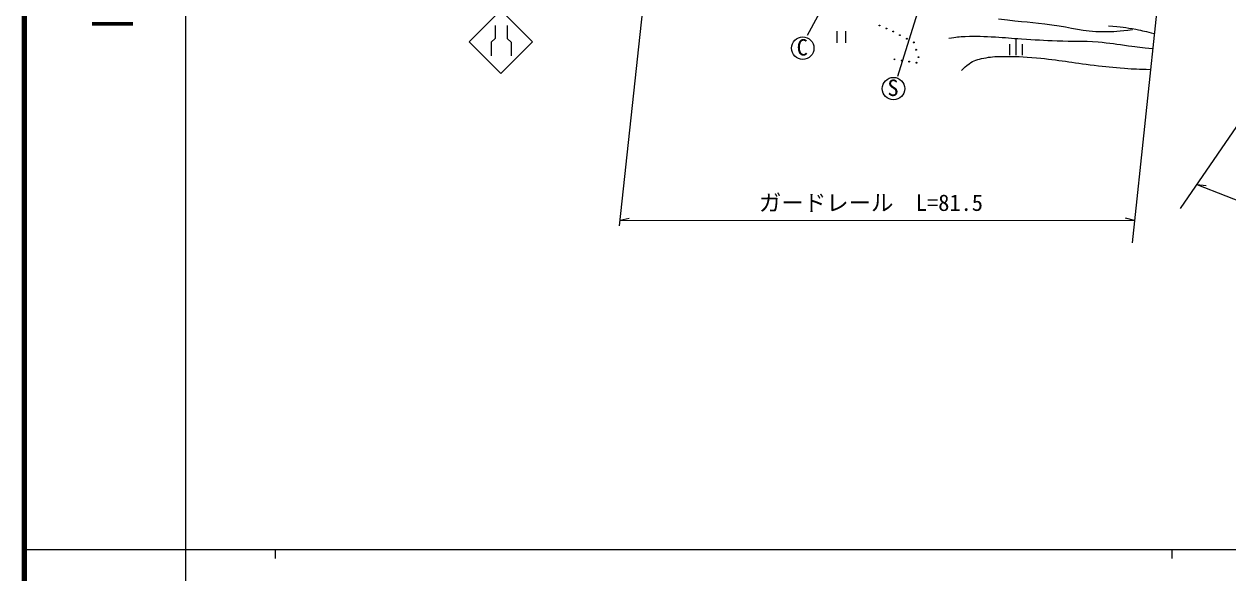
# Model space of a CAD drawing. Units: millimetres, scale not verified. Extents: x 40000 to 680000, y 20000 to 380000.
# Drawn here: x 40000 to 174259, y 202409 to 263564 of the extents above; entities that cross this region are included whole.
import ezdxf
from ezdxf.enums import TextEntityAlignment as Align

# ---------------------------------------------------------------- set-up
doc = ezdxf.new("R2010")
doc.units = ezdxf.units.MM
doc.header["$LTSCALE"] = 1000
for name, color, linetype, lineweight in [('M-BGD', 7, 'Continuous', 13), ('M-BMK-SRVR', 3, 'Continuous', 13), ('M-STR-HTXT', 7, 'Continuous', 13), ('M-STR-STRC', 7, 'Continuous', 13), ('M-TTL', 7, 'Continuous', 25), ('M-TTL-BAND', 7, 'Continuous', 25)]:
    doc.layers.add(name, color=color, linetype=linetype, lineweight=lineweight)
doc.styles.add('@ＭＳ ゴシック', font='')
doc.styles.add('ＭＳ ゴシック', font='')
doc.styles.get('@ＭＳ ゴシック').set_extended_font_data('@MS Gothic')
doc.styles.get('ＭＳ ゴシック').set_extended_font_data('MS Gothic')

msp = doc.modelspace()

# ---------------------------------------------------------------- linework, layer by layer
at = {"layer": 'M-BGD', "lineweight": 25}
for p, q in [((136355, 278901), (127333, 262302)), ((143327, 276631), (137417, 257720)), ((130659, 262781), (130659, 261481)), ((131634, 261481), (131634, 262781))]:
    msp.add_line(p, q, dxfattribs=at)
at = {"layer": 'M-BGD'}
for p, q in [((150639, 260100), (150639, 261850)), ((149939, 260100), (149939, 261325)), ((151339, 260100), (151339, 261325))]:
    msp.add_line(p, q, dxfattribs=at)
at = {"layer": 'M-BGD', "lineweight": 25}
for centre, radius in [((135401, 263408), 50), ((126840, 260883), 1250), ((136168, 263076), 50), ((136935, 262743), 50), ((137672, 262335), 50), ((138444, 261931), 50), ((139216, 261527), 50), ((139483, 260712), 50), ((137056, 259636), 50), ((137881, 259512), 50), ((138707, 259387), 50), ((139533, 259263), 50), ((139751, 259879), 50), ((136965, 256372), 1250)]:
    msp.add_circle(centre, radius, dxfattribs=at)
msp.add_open_spline([(148683, 264132), (151568, 263836), (152313, 263760), (154635, 263480), (156856, 263212), (158076, 262729), (160313, 262737), (161602, 262742), (162102, 262758), (163608, 262948)], degree=3, knots=[0, 0, 0, 0, 1, 1, 1, 2, 2, 2, 3, 3, 3, 3], dxfattribs=at)
at = {"layer": 'M-BGD'}
for points, knots in [([(160931, 263375), (162379, 263239), (162806, 263216), (163987, 262984), (164797, 262825), (165082, 262760), (166045, 262499)], [0, 0, 0, 0, 1, 1, 1, 2, 2, 2, 2]), ([(143148, 262002), (143998, 262128), (144256, 262148), (144971, 262198), (146277, 262288), (147013, 262180), (148321, 262128), (149457, 262082), (150089, 261988), (151223, 261917), (152789, 261820), (153666, 261770), (155233, 261707), (157007, 261636), (158006, 261717), (159776, 261581), (161112, 261478), (161852, 261323), (163182, 261160), (164231, 261032), (164559, 260992), (165868, 260833)], [0, 0, 0, 0, 1, 1, 1, 2, 2, 2, 3, 3, 3, 4, 4, 4, 5, 5, 5, 6, 6, 6, 7, 7, 7, 7]), ([(144558, 258381), (144878, 258753), (145027, 258886), (145385, 259139), (145945, 259535), (146351, 259638), (147025, 259769), (147792, 259919), (148235, 259954), (149016, 259966), (150541, 259989), (151398, 259932), (152918, 259802), (155438, 259588), (156827, 259261), (159339, 258978), (160657, 258830), (161395, 258730), (162718, 258642), (163851, 258566), (164231, 258553), (165622, 258522)], [0, 0, 0, 0, 1, 1, 1, 2, 2, 2, 3, 3, 3, 4, 4, 4, 5, 5, 5, 6, 6, 6, 7, 7, 7, 7])]:
    msp.add_open_spline(points, degree=3, knots=knots, dxfattribs=at)
at = {"layer": 'M-BMK-SRVR'}
for p, q in [((167606, 277193), (163568, 239184)), ((188930, 272237), (168946, 242998))]:
    msp.add_line(p, q, dxfattribs=at)
at = {"layer": 'M-STR-HTXT'}
for p, q in [((106405, 241082), (112424, 297128)), ((170794, 245703), (204639, 232312)), ((170794, 245703), (171816, 245567)), ((106472, 241700), (107472, 241950)), ((106472, 241700), (163835, 241696)), ((163835, 241696), (162835, 241947))]:
    msp.add_line(p, q, dxfattribs=at)
at = {"layer": 'M-STR-STRC'}
for p, q in [((89642, 261596), (93177, 265132)), ((93177, 265132), (96713, 261596)), ((92547, 263393), (92547, 261974)), ((93887, 263393), (93887, 261974)), ((92547, 261974), (92105, 261532)), ((93887, 261974), (94329, 261532)), ((93177, 258061), (89642, 261596)), ((92105, 261532), (92105, 260018)), ((96713, 261596), (93177, 258061)), ((94329, 261532), (94329, 260018))]:
    msp.add_line(p, q, dxfattribs=at)
at = {"layer": 'M-TTL', "color": 2, "lineweight": 140}
msp.add_line((40000, 380000), (40000, 20000), dxfattribs=at)
at = {"layer": 'M-TTL-BAND'}
for p, q in [((58000, 370000), (58000, 20000)), ((40000, 205000), (579000, 205000)), ((68000, 205000), (68000, 204000)), ((168000, 205000), (168000, 204000))]:
    msp.add_line(p, q, dxfattribs=at)

# ---------------------------------------------------------------- texts
at = {"layer": 'M-BGD', "style": 'ＭＳ ゴシック'}
for s, p in [('C', (126161, 259509)), ('S', (136287, 254998))]:
    msp.add_text(s, height=1833, dxfattribs=at).set_placement(p, align=Align.BOTTOM_LEFT)
at = {"layer": 'M-STR-HTXT', "style": 'ＭＳ ゴシック'}
for s, p in [('ガードレール', (121951, 242197)), ('L=81.5', (139457, 242196))]:
    msp.add_text(s, height=1833, rotation=359.997, dxfattribs=at).set_placement(p, align=Align.BOTTOM_LEFT)
at = {"layer": 'M-TTL-BAND', "style": '@ＭＳ ゴシック'}
msp.add_text('縮尺千分の一', height=3666, rotation=270, dxfattribs=at).set_placement((49777, 261030), align=Align.MIDDLE_RIGHT)

doc.saveas('drawing.dxf')
